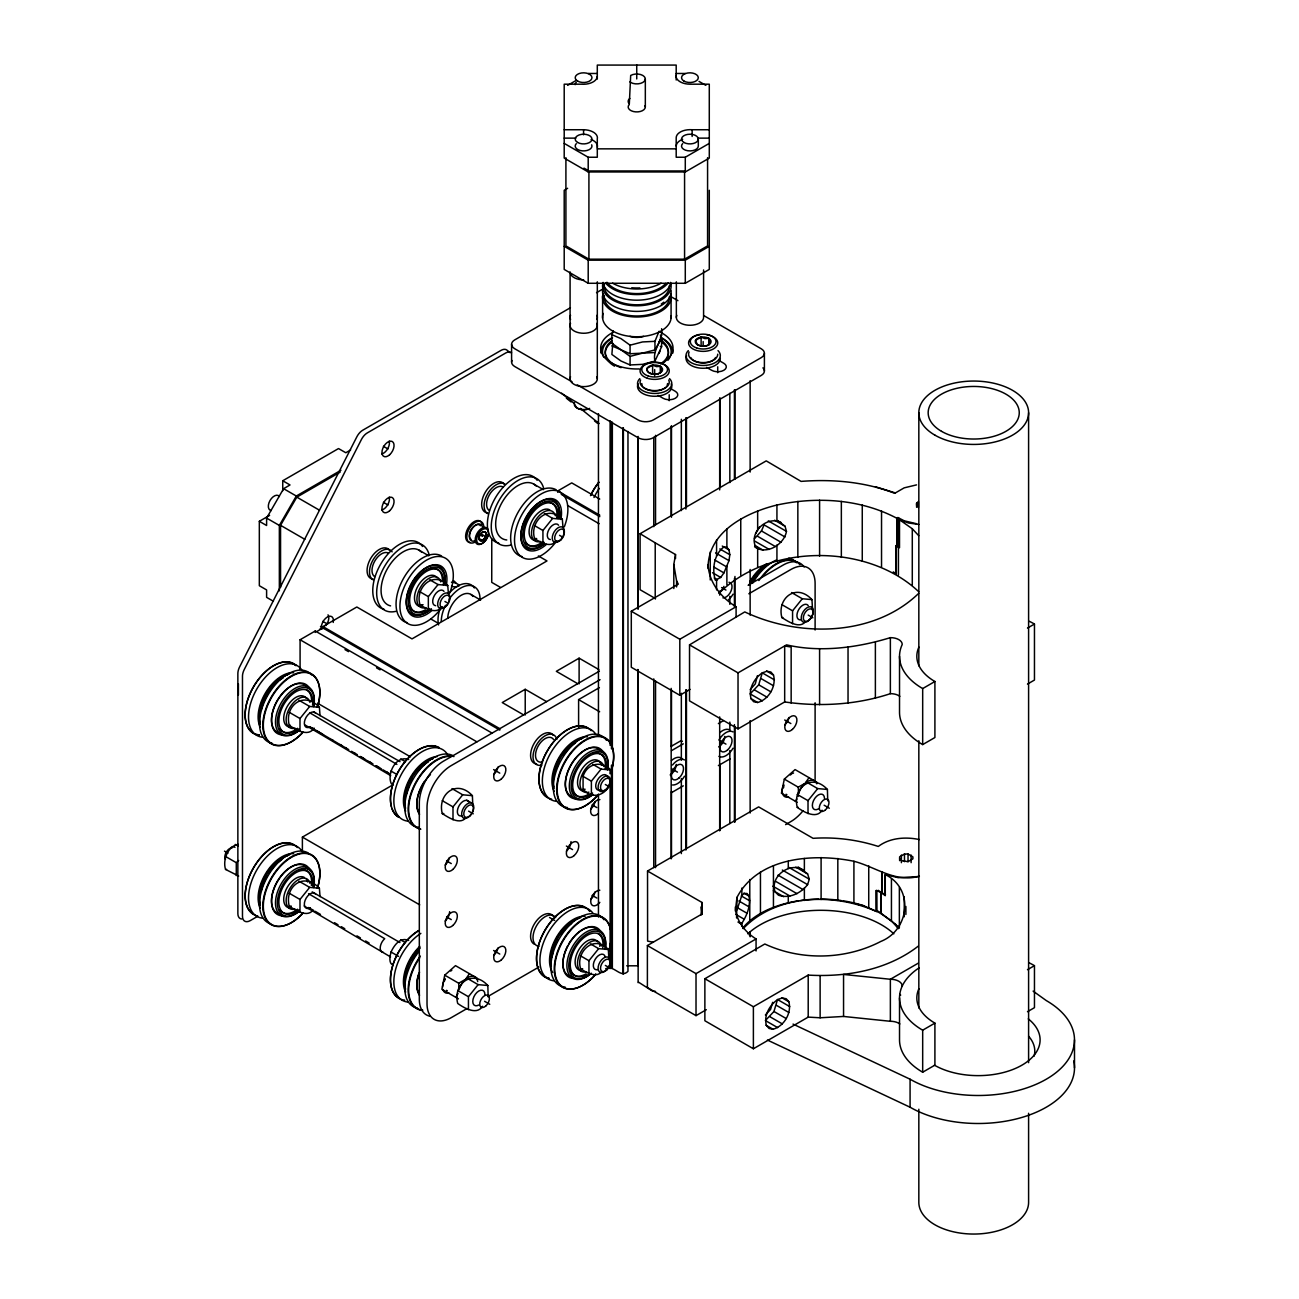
<?xml version="1.0" encoding="UTF-8"?>
<svg xmlns="http://www.w3.org/2000/svg" width="1299" height="1299" viewBox="0 0 1299 1299"><rect width="100%" height="100%" fill="white"/><g stroke="black" fill="none" stroke-linecap="round" stroke-linejoin="round"><path stroke-width="1.5" d="M491.769 538.923L491.736 582.374L500.375 587.359M655.54 991.429L652.228 990.926L638.41 982.093M701.98 914.464L701.996 902.464L647.535 871.028L758.632 806.89L813.077 838.326C834.997 836.865 857.389 839.69 878.303 846.445C889.864 837.725 905.598 836.637 919.383 839.56M895.774 573.768L895.774 545.759L897.089 544.995M918.393 507.503L918.393 501.511L916.607 503.281L916.607 505.343L918.393 507.113M876.305 911.427L876.305 890.416L876.387 911.476C834.413 892.722 776.558 893.858 743.174 928.655M736.582 918.02L736.988 897.365C758.243 856.804 813.791 853.118 853.914 861.269C875.51 866.871 895.79 883.206 919.383 876.143M320.041 715.684L319.392 707.322C303.56 690.24 284.189 706.12 289.255 725.264C295.198 729.518 308.399 737.491 314.066 728.073M320.041 896.602L319.392 888.256C303.56 871.174 284.189 887.055 289.255 906.199C294.743 909.56 306.759 917.987 312.783 910.388M448.399 593.789L447.749 585.427C433.184 569.676 414.608 588.252 420.048 604.782C425.146 608.159 435.944 614.427 441.14 607.559M563.003 527.621L562.337 519.275C547.772 503.525 529.196 522.101 534.636 538.614C539.751 542.008 550.532 548.275 555.728 541.407M798.089 796.482L798.317 795.085M798.56 793.397L798.252 787.178L784.32 779.124L781.43 793.218L797.131 802.279M408.665 759.509C395.675 754.816 386.55 774.318 391.421 783.914M608.89 959.328L608.354 949.504C593.805 933.754 575.23 952.329 580.653 968.843C585.573 971.977 595.656 978.147 601.047 972.334M812.508 609.442L811.972 599.618C796.157 582.537 776.786 598.417 781.852 617.561C787.34 620.922 799.34 629.349 805.364 621.75M737.962 922.046L741.372 924.011C746.73 915.925 750.968 905.971 748.938 896.066L747.104 893.501L744.359 893.42L741.859 895.303L736.988 909.949M472.836 806.241L472.398 795.67C456.582 778.588 437.211 794.468 442.277 813.612C447.765 816.974 459.765 825.401 465.789 817.802M757.431 675.659L755.304 683.826L750.156 689.672M728.983 560.648L729.811 554.705L728.983 549.915L726.677 547.074L723.933 547.009C714.044 554.007 711.836 569.417 715.343 580.166L720.701 577.454L723.933 572.891L728.983 560.648L715.57 552.903M488.148 996.853L487.839 985.503C472.024 968.421 452.637 984.301 457.703 1003.445C463.646 1007.699 476.847 1015.672 482.514 1006.27M762.286 700.892L750.156 693.877L758.73 684.817L762.286 672.866L766.93 671.242L770.859 672.005L773.49 675.042C776.526 686.197 768.813 699.544 757.642 702.499L753.712 701.736L751.066 698.716C748.224 688.86 754.216 678.354 762.286 672.866L774.415 679.864M772.661 1002.325L770.534 1009.502L765.387 1014.941M777.646 1027.623L765.387 1020.543L773.96 1011.483L777.516 999.532L782.29 997.989L786.22 998.752L788.85 1001.773C791.87 1012.928 784.158 1026.275 773.002 1029.246L769.057 1028.467L766.426 1025.447C763.568 1015.591 769.576 1005.101 777.646 999.597L789.776 1006.611M827.723 800.801L827.414 789.451C811.599 772.369 792.211 788.249 797.277 807.393C803.22 811.648 816.422 819.62 822.088 810.219M673.808 588.528L673.808 564.513L675.512 554.543L655.216 542.836L655.216 598.839M708.101 568.507C707.403 531.957 746.227 512.488 776.932 505.035C816.762 496.38 860.279 498.93 896.748 518.204L897.885 517.554L904.185 520.785L916.558 523.741M735.331 911.021L736.988 897.365M919.075 876.516L898.259 877.686L885.269 874.584L885.269 895.596L885.171 874.536C914.285 888.532 909.544 930.019 880.771 941.466C845.405 959.912 800.947 960.838 764.819 944L704.87 978.732L704.87 1020.754L753.388 1048.764L808.205 1017.117L820.124 1017.783L843.554 1016.451L890.367 1021.29A11.659 6.739 0 0 1 899.834 1023.937M238.399 683.875L238.399 694.997M599.732 946.305L600.057 944.714M477.675 981.622L477.318 978.244L455.494 965.644L444.745 975.176L441.855 989.27L458.45 998.85M701.038 915.016L701.996 902.464M238.318 844.366C228.056 845.811 222.47 859.857 225.555 869.421L238.675 876.046M236.288 875.623L236.288 862.682L225.555 856.479M299.988 731.467L299.988 718.526L289.255 712.323M299.988 912.385L299.988 899.46L289.255 893.257M428.345 609.572L428.345 596.631L420.048 591.841M408.665 940.444C401.196 937.212 395.805 943.269 392.428 949.26C389.927 953.222 388.076 963.842 392.931 964.8M452.994 819.799L452.994 806.874L442.277 800.671M542.933 543.404L542.933 530.479L534.636 525.673M468.436 1009.648L468.436 996.706L457.703 990.52M583.072 776.38L583.072 789.321C597.637 805.071 616.213 786.496 610.79 769.966C601.307 760.061 586.953 763.601 583.072 776.38L591.386 781.17L591.386 794.111M588.95 973.649L588.95 960.708L580.653 955.918M792.569 623.747L792.569 610.822L781.852 604.62M808.01 813.596L808.01 800.655L797.277 794.468M754.605 546.798C766.378 555.517 784.287 544.395 786.463 531.372L785.051 526.257L777.76 520.542M803.074 869.778C789.435 861.757 769.739 876.695 775.048 891.731L778.474 895.206C789.159 899.054 800.931 893.192 807.605 884.635L809.293 879.179L807.605 873.918L798.057 866.888M459.083 989.708L458.677 983.229L444.745 975.176M660.33 337.107L661.613 338.178L661.613 346.752L654.956 361.106L642.518 364.353L630.08 364.954L630.08 356.381L611.878 343.245L611.878 334.671L613.225 330.953M630.08 364.954L620.987 361.008L611.878 354.448L612.787 343.293M630.08 356.381L654.956 349.902L654.956 341.328L659.064 331.245M654.956 361.106C652.049 349.269 663.675 340.354 661.613 328.696M482.595 540.563L485.745 536.649L485.745 532.46C480.338 529.375 475.499 541.618 482.595 540.563L479.445 538.744M659.064 342.287L660.265 339.266M659.064 353.49L660.265 350.47M458.027 993.491L455.803 997.323M759.606 526.728L755.677 533.564M754.427 538.76L761.458 530.95L764.088 524.893L785.051 536.99M469.442 973.682L465.562 979.316L458.677 983.229M809.017 777.646L805.136 783.265L798.252 787.178M781.008 522.425C767.482 515.671 749.913 531.21 755.092 545.58L758.048 548.795M319.392 707.322L309.682 706.461L299.988 718.526M447.749 585.427L438.039 584.566L428.345 596.631M319.392 888.256L309.682 887.379L299.988 899.46M562.337 519.275L552.643 518.398L542.933 530.479M472.398 795.67L462.704 794.793L452.994 806.874M487.839 985.503L478.129 984.642L468.436 996.706M610.79 769.966L601.08 769.105L591.386 781.17M608.354 949.504L598.66 948.643L588.95 960.708M811.972 599.618L802.279 598.742L792.569 610.822M827.414 789.451L817.704 788.59L808.01 800.655M273.407 601.275L266.604 597.345L266.604 589.925L259.329 585.719L259.329 521.305L266.604 525.51L266.604 518.09L283.588 488.684L290.018 484.965L282.744 480.76L282.744 490.762M279.35 590.834L279.35 525.429L296.318 496.023L340.939 470.27M280.552 587.392L280.552 525.316L296.822 497.144L340.176 472.105M796.888 798.966L795.378 801.272M661.613 338.178L654.956 349.902M478.925 536.536L481.02 533.921L485.745 536.649M464.912 979.868L464.49 980.339A13.639 7.875 -60 0 0 459.57 988.263M804.487 783.817L804.065 784.287A13.639 7.875 -60 0 0 798.658 793.657M652.618 365.149L647.016 368.38C647.064 377.993 667.166 375.021 660.265 366.334L656.45 366.61L652.618 365.149L652.618 373.56L658.349 374.437M704.172 346.216C709.222 346.119 712.014 342.563 708.767 338.341L704.935 338.601L701.119 337.155L695.517 340.387L697.287 344.592L701.395 346.265M719.159 593.107C769.495 543.291 867.537 543.242 918.734 591.727M918.734 593.318C873.87 636.786 798.982 637.614 744.765 611.926L689.525 644.856L689.525 700.875L738.027 728.885L784.677 701.947C819.848 706.965 856.528 704.87 890.367 693.666A11.659 6.739 0 0 1 899.834 696.313M899.622 858.883L901.392 860.652L908.033 861.675L912.888 858.883L912.888 856.82L908.033 854.011L904.477 854.011L899.622 856.82L899.622 860.636M238.675 860.506L236.288 862.682M784.32 779.124L795.069 769.593L816.892 782.193L817.055 783.394M629.885 98.464L629.317 98.886A8.573 4.952 0 0 0 629.317 103.839L630.681 75.456A8.573 4.952 0 0 1 642.81 75.456A8.573 4.952 0 0 1 642.81 82.454A8.573 4.952 0 0 1 630.681 82.454L629.885 81.853M655.557 598.644L640.098 589.73L640.098 533.71L766.231 460.885L801.077 481.393C832.61 478.974 865.085 481.832 894.719 493.311L904.185 487.856L916.558 484.884M918.296 946.127C887.396 970.061 846.477 977.351 808.205 975.094L753.388 1006.741L704.87 978.732M466.162 978.748L466.65 978.423A13.639 7.875 -60 0 1 474.038 976.442L474.395 976.556M805.737 782.696L806.224 782.371A13.639 7.875 -60 0 1 813.612 780.39L813.97 780.504M843.051 900.792A85.75 49.508 0 0 1 863.721 905.744L881.485 913.603L895.125 923.865L898.551 928.639L891.439 920.959L880.771 913.457L881.031 892.316L878.189 890.302M880.771 913.457L881.031 892.316M567.631 85.361L576.204 80.408M567.631 188.29L564.204 190.271L564.204 269.429L588.203 283.279L685.287 283.279L709.286 269.429L709.286 190.271M709.286 129.738L692.14 129.738A14.029 8.103 0 0 0 676.194 137.662L676.194 157.244L685.287 157.244L709.286 143.393M597.296 76.268A14.029 8.103 0 0 1 581.351 84.191L564.204 84.191L564.204 158.088L588.203 171.955L685.287 171.955L709.286 158.088L709.286 84.191L689.915 84.191A14.029 8.103 0 0 1 676.194 74.985M570.423 307.733L514.777 339.867A10.895 6.284 0 0 0 514.777 348.765L572.047 381.825M596.517 292.681L603.467 288.67M282.744 480.76L338.519 448.561L345.81 452.75L350.616 449.974M565.909 157.682L565.909 245.901L588.918 259.183L684.573 259.183L707.582 245.901L707.582 157.682M564.204 246.323L588.203 260.173L685.287 260.173L709.286 246.323M259.329 521.305L269.607 515.378M300.085 669.407L300.085 639.758L315.235 631.005L492.077 733.107M322.931 626.573L499.79 728.674L499.79 730.087L322.931 627.985L322.931 626.573L356.819 607.006L412.01 638.881L546.993 560.941L538.354 555.956M557.774 492.353L557.774 490.941L571.722 482.887L599.732 499.06M316.777 631.541L322.931 627.985M655.216 542.836L640.098 533.71M690.045 689.363L679.815 695.274L631.298 667.264L631.298 611.244L678.289 584.128L676.6 580.929L673.808 564.513M546.603 701.639L525.218 689.298L502.242 702.564L523.627 714.905M598.855 669.57L579.11 658.171L556.329 671.323L577.714 683.68M302.391 850.942L302.391 837.108L393.337 784.596M599.359 671.177L443.576 761.117A34.31 19.81 -60 0 0 419.317 803.139L419.317 999.191A34.31 19.81 -60 0 0 429.66 1016.159M748.143 585.281L783.151 565.065A34.31 19.81 -60 0 1 804.146 566.949M600.057 679.669L451.273 765.566A34.31 19.81 -60 0 0 427.014 807.572L427.014 1003.64A34.31 19.81 -60 0 0 451.273 1017.637L467.023 1008.544M748.841 593.773L790.847 569.514A34.31 19.81 -60 0 1 815.106 583.527L815.106 630.015M679.815 695.274L679.815 639.254L736.095 606.747C721.205 597.67 708.848 582.537 708.101 564.513M578.607 727.619L578.607 699.609L599.407 687.609M897.885 517.554L897.885 545.548L896.748 546.197L896.748 518.204M257.17 916.607L250.171 920.65A10.895 6.284 -60 0 1 242.475 916.201L242.475 676.243A10.895 6.284 -60 0 1 244.261 669.521L361.431 439.484A10.895 6.284 -60 0 1 367.357 432.876L505.668 353.019A10.895 6.284 -60 0 1 511.579 352.808M689.525 644.856L738.027 672.866L786.544 644.856C820.254 652.683 857.291 647.811 890.367 637.647A11.659 6.739 0 0 1 902.22 644.499A79.044 45.627 0 0 0 922.68 688.567L922.68 744.587L934.907 737.523L934.907 681.504A61.751 35.641 0 0 1 918.929 647.081M671.015 746.438L681.098 740.625L682.3 741.323M671.534 750.627L683.29 743.84M718.379 723.592L723.413 720.669M671.534 792.634L683.29 785.846M718.379 765.598L730.119 758.811M922.68 688.567L934.907 681.504M1027.477 628.067L1034.459 624.04L1034.459 680.043L1027.477 684.086M488.034 996.414L538.793 967.106M785.603 824.621L790.847 821.585A34.31 19.81 -60 0 0 802.977 810.836M706.315 1009.696L696.02 1015.639L647.389 987.565L647.389 945.558L702.207 913.895L701.038 907.011M696.02 1015.639L696.02 973.633L756.067 938.95C744.928 932.049 735.916 920.504 735.331 907.011M918.328 963.144L890.367 979.267L843.554 974.445L843.554 1016.451M934.907 1023.125L934.907 1065.148L922.68 1072.211L922.68 1030.188L934.907 1023.125A61.751 35.641 0 0 1 918.929 988.701M1027.477 969.687L1034.459 965.66L1034.459 1007.667L1027.477 1011.71M876.387 890.464L885.463 894.491M605.61 968.762C614.135 964.378 620.581 979.04 627.969 971.311L627.969 431.463M611.878 334.671L620.987 338.617L630.08 345.177L642.518 341.946L654.956 341.328M534.636 538.614L536.649 538.533M420.048 604.782L423.101 604.733M781.852 617.561L782.859 617.496M289.255 725.264L290.262 725.199M583.072 789.321L585.102 789.24M442.277 813.612L443.787 813.531M797.277 807.393L798.284 807.328M225.555 869.421L226.578 869.356M289.255 906.199L291.285 906.117M580.653 968.843L582.683 968.762M588.203 73.475L597.296 73.475M676.194 73.475L685.287 73.475M564.204 129.738L583.576 129.738A14.029 8.103 0 0 1 597.296 138.944L597.296 157.244L588.203 157.244L564.204 143.393M564.204 138.132L575.83 138.132M697.855 138.132L709.286 138.132M597.296 148.849L676.194 148.849M626.686 965.806L637.825 965.806L637.825 669.488M654.956 352.532L630.08 353.75L611.878 345.875M918.815 524.406L908.553 523.01L899.509 519.762L899.509 547.772L895.774 545.759L896.148 553.536M704.935 346.151L701.119 345.55L701.119 337.155M653.413 942.262L647.6 941.093L647.535 871.028M855.44 903.763L863.721 905.744M451.532 586.222L452.783 586.58A5.18 2.517 6.8 0 0 456.68 586.661L457.735 586.352A5.164 1.543 17.1 0 0 457.93 584.274A5.164 1.543 17.1 0 0 451.435 582.147M875.38 486.752L895.303 492.906M660.33 335.142L661.613 335.548M660.33 346.346L661.613 346.752M793.023 1024.099L910.079 1079.209A96.321 55.613 0 0 0 1046.28 1079.209A96.321 55.613 0 0 0 1046.28 1000.571L1033.111 991.121M767.417 1040.061L910.079 1107.219A96.321 55.613 0 0 0 1020.559 1117.822A96.321 55.613 0 0 0 1073.737 1060.926M699.008 81.399L705.86 85.361M583.982 168.123L587.278 170.007M670.966 296.659L677.916 300.67M703.944 315.689L761.214 348.765A10.895 6.284 0 0 1 761.214 357.647L653.397 419.902A10.895 6.284 0 0 1 638.004 419.902L577.259 384.829M718.704 360.343L723.803 363.282A8.573 4.952 0 0 1 723.803 370.296A8.573 4.952 0 0 1 711.673 370.296L706.575 367.357M670.203 388.352L675.285 391.291A8.573 4.952 0 0 1 675.285 398.29A8.573 4.952 0 0 1 663.156 398.29L658.073 395.351M774.577 520.217L785.051 526.257M768.31 520.899L786.463 531.372M761.458 530.95L781.008 542.235M757.528 536.26L775.276 546.506M754.508 540.952L769.219 549.445M754.881 545.45L763.163 550.24M722.276 546.051L728.983 549.915M719.825 548.925L729.811 554.705M791.546 592.555L802.279 598.742M714.661 559.95L726.677 566.9M808.189 615.093L812.833 617.788M713.979 567.143L723.933 572.891M712.534 572.729L720.701 577.454M714.239 578.023L717.47 579.874M557.774 490.941L599.797 515.216M561.282 494.383L599.797 516.629M721.594 587.57L725.962 590.087M533.662 484.04L543.355 489.642M567.582 505.49L599.099 523.708M544.33 513.608L552.643 518.398M559.528 535.318L561.947 536.714M383.4 446.304L387.995 448.967M766.556 671.031L773.49 675.042M761.36 678.76L773.49 685.758M631.298 611.244L679.815 639.254M758.73 684.817L770.859 691.831M754.8 690.126L766.93 697.141M479.266 534.441L482.595 536.357M750.708 698.489L757.642 702.499M784.693 720.003L790.847 723.559M383.4 502.323L387.995 504.97M419.074 550.191L428.767 555.793M806.988 782.388L817.704 788.59M470.855 594.422L480.614 600.057M283.588 488.684L296.318 496.023M720.149 740.771L725.962 744.132M296.822 497.144L319.392 510.166M824.151 805.234L829.33 808.238M429.742 579.776L438.039 584.566M444.924 601.469L447.359 602.866M280.552 525.316L304.859 539.345M266.604 518.09L279.35 525.429M578.607 699.609L599.635 711.755M430.813 618.99L437.617 622.903M671.632 768.781L677.461 772.126M795.816 867.099L807.605 873.918M788.525 867.196L809.293 879.179M782.323 870.038L807.605 884.635M592.782 764.315L601.08 769.105M777.987 875.12L803.074 889.604M775.665 881.355L797.018 893.696M322.753 621.36L327.364 624.007M605.35 784.515L607.786 785.911M772.856 886.162L789.906 896.001M320.496 626.475L323.971 628.489M773.343 890.741L783.606 896.667M344.998 649.614L348.505 651.643M376.515 667.816L380.022 669.846M592.182 804.909L596.809 807.572M743.889 893.144L748.938 896.066M300.085 639.758L476.928 741.859M741.291 895.953L749.588 900.727M738.839 900.97L748.938 906.799M736.582 907.238L747.104 913.311M493.62 769.576L499.79 773.132M735.819 914.382L744.359 919.319M566.38 846.039L572.55 849.595M317.589 703.23L410.387 756.797M298.949 700.258L309.682 706.461M400.612 758.957L405.207 761.604M451.971 788.607L462.704 794.793M314.017 711.998L400.027 761.652M466.714 800.152L471.975 803.188A8.573 4.952 -60 0 1 469.264 816.47A8.573 4.952 -60 0 1 461.843 812.184A8.573 4.952 -60 0 1 471.975 803.188M468.614 811.144L473.258 813.823M390.918 771.021L397.039 774.561M781.852 997.729L788.85 1001.773M592.182 895.384L596.809 898.047M776.591 1005.426L788.85 1012.506M773.96 1011.483L786.22 1018.562M647.389 945.558L696.02 973.633M770.031 1016.808L782.29 1023.872M765.988 1025.203L773.002 1029.246M549.526 917.484L554.657 920.439M446.645 860.928L451.273 863.591M590.363 943.837L598.66 948.643M605.35 965.433L607.786 966.846M446.645 916.948L451.273 919.611M302.391 837.108L419.723 904.851M493.62 950.495L499.79 954.067M235.265 844.415L238.318 846.185M298.949 881.193L309.682 887.379M400.612 939.875L405.207 942.538M467.413 978.439L478.129 984.642M312.215 891.877L399.946 942.538M224.5 851.137L227.958 853.134M484.576 1001.285L489.755 1004.289M390.918 951.956L398.566 956.373M390.561 956.925L304.128 906.02M309.617 726.628L313.108 728.69M316.599 730.736L321.827 733.821M325.318 735.884L328.809 737.929M332.3 739.992L337.545 743.077M341.036 745.139L346.281 748.224M351.509 751.293L355 753.355M360.245 756.44L363.736 758.502M367.227 760.548L370.718 762.61M375.963 765.696L379.454 767.741M382.945 769.804L388.174 772.889M308.577 907.481L313.773 910.534M315.251 911.346L320.463 914.415M334.541 922.728L338 924.758M341.312 926.674L344.771 928.72M356.933 935.865L360.408 937.91M365.62 940.979L369.095 943.025M312.393 728.187L324.506 735.315M329.702 738.384L333.161 740.414M338.341 743.483L341.799 745.512M345.258 747.558L348.717 749.588M353.913 752.657L357.371 754.703M360.83 756.732L366.026 759.801M369.484 761.831L372.943 763.877M376.401 765.907L381.581 768.976M386.777 772.028L390.236 774.074M308.577 893.712L384.715 938.69A8.573 4.952 -60 0 0 380.266 947.101A8.573 4.952 -60 0 0 383.254 952.362M309.617 712.713L396.909 764.413M305.249 725.102L390.723 775.665M899.509 519.762L912.288 528.758L918.734 535.708M897.885 545.548L898.989 546.327L898.989 518.317M893.29 571.885L896.278 573.996L896.278 545.986M880.771 892.462L885.171 895.547M881.031 913.311L876.76 910.307L876.76 891.211M561.59 393.224L574.077 403.323M580.328 408.373L599.083 423.523M510.101 352.678L506.983 350.145A10.895 6.284 -60 0 0 501.073 350.357L362.746 430.213A10.895 6.284 -60 0 0 356.835 436.837L239.649 666.858A10.895 6.284 -60 0 0 237.863 673.58L237.863 913.538A10.895 6.284 -60 0 0 241.711 919.026M566.348 398.143L571.04 401.927M594.471 420.876L597.605 423.393M814.879 781.024L815.187 781.316A13.639 7.875 -60 0 1 816.779 783.8M475.304 977.075L475.613 977.368A13.639 7.875 -60 0 1 477.204 979.852M749.247 934.907L750.14 935.8M1074.5 1039.882L1074.5 1067.892M1028.597 412.741L1028.597 1062.663M1028.597 1113.275L1028.597 1202.371A54.883 31.679 0 0 1 973.714 1234.05A54.883 31.679 0 0 1 918.831 1202.371L918.831 1109.232M918.831 412.741L918.831 665.819M918.831 740.739L918.831 1007.992M916.607 503.281L916.607 507.292M912.288 528.758L912.288 584.777M911.119 855.051L911.119 862.682M910.079 1079.209L910.079 1107.219M908.033 854.011L908.033 861.659M905.89 906.458L905.89 914.464M904.477 854.011L904.477 861.659M904.25 896.797L904.25 916.802M901.392 855.051L901.392 862.682M899.525 656.304L899.525 712.323A79.044 45.627 0 0 0 922.68 744.587M899.525 997.924L899.525 1039.931A79.044 45.627 0 0 0 922.68 1072.211M899.363 887.509L899.363 927.518M898.421 547.009L898.421 575.019M891.439 878.952L891.439 920.959M890.367 637.647L890.367 693.666M890.367 1021.29L890.367 979.267A11.659 6.739 0 0 1 902.22 986.12M882.005 871.856L882.005 892.851M881.729 872.002L881.729 892.998M881.534 510.994L881.534 567.014M875.38 642.274L875.38 698.294M868.739 865.848L868.739 907.855M862.26 505.051L862.26 561.054M853.914 861.269L853.914 903.292M848.036 647.064L848.036 703.084M841.346 501.382L841.346 557.401M837.823 858.46L837.823 900.467M821.098 857.502L821.098 899.509M820.124 975.776L820.124 1017.783M819.588 500.147L819.588 556.167M819.588 648.688L819.588 704.707M815.106 702.775L815.106 779.579M808.205 975.094L808.205 1017.117M804.373 858.46L804.373 871.012M804.373 887.915L804.373 900.467M797.846 501.382L797.846 557.401M791.156 703.084L791.156 647.064L784.677 645.944L784.677 701.947M788.282 861.269L788.282 868.511M788.282 896.05L788.282 903.292M776.932 505.035L776.932 521.078M776.932 545.012L776.932 561.054M773.441 865.848L773.441 907.855M764.397 353.198L764.397 370.994M760.451 872.002L760.451 914.025M757.658 510.994L757.658 529.602M757.658 548.389L757.658 567.014M756.067 938.95L756.067 950.949M753.388 1006.741L753.388 1048.764M750.14 380.721L750.14 472.057M750.14 569.465L750.14 615.125M750.14 720.669L750.14 813.012M750.14 931.74L750.14 936.823M749.783 879.504L749.783 921.527M741.859 888.061L741.859 895.303M741.859 922.842L741.859 926.463M740.755 518.999L740.755 575.019M738.027 672.866L738.027 728.885M736.095 606.747L736.095 616.749M734.958 389.749L734.958 479.055M734.958 576.464L734.958 606.909M734.958 726.644L734.958 822.04M734.438 389.749L734.438 479.055M734.438 578.493L734.438 606.909M734.438 724.615L734.438 822.04M729.843 393.305L729.843 482.595M729.843 596.257L729.843 604.376M729.843 722.082L729.843 730.2M729.843 750.497L729.843 823.566M726.888 528.758L726.888 547.366M726.888 566.153L726.888 584.777M720.003 397.932L720.003 487.239M720.003 765.273L720.003 830.223M719.678 398.257L719.678 489.902M719.678 591.061L719.678 595.121M719.678 716.902L719.678 830.857M717.714 366.773L717.714 372.699M716.577 539.881L716.577 555.923M716.577 579.857L716.577 589.876M710.244 551.961L710.244 579.971M708.767 338.341L708.767 345.047M703.587 269.965L703.587 317.394A13.623 7.859 0 0 1 688.194 325.205A13.623 7.859 0 0 1 676.811 315.365M703.165 341.572L703.165 345.631M698.31 139.058L698.31 146.056A8.395 4.855 0 0 1 687.739 150.749A8.395 4.855 0 0 1 682.641 143.637M692.14 129.738L692.14 136.46M686.457 417.758L686.457 507.048M686.457 689.72L686.457 848.02M685.921 417.758L685.921 509.078M685.921 689.72L685.921 850.049M685.287 157.244L685.287 171.955M685.287 260.173L685.287 283.279M684.573 259.183L684.573 170.965L588.918 170.965L588.918 259.183M681.342 419.285L681.342 510.604M681.342 693.26L681.342 760.24M681.342 778.507L681.342 853.605M676.6 580.929L676.6 586.937M676.357 281.818L676.357 317.394M676.194 80.018L676.194 65.08L597.296 65.08L597.296 79.077M675.512 554.543L675.512 558.538M671.486 425.942L671.486 517.262M671.486 689.785L671.486 746.6M671.486 791.253L671.486 858.233M671.08 295.993L671.08 318.158M671.177 426.267L671.177 515.882M671.177 688.389L671.177 858.866M669.212 394.766L669.212 400.693M660.265 366.334L660.265 373.057M655.54 435.344L655.54 524.634M655.54 680.92L655.54 867.635M654.664 369.565L654.664 375.655M653.77 437.373L653.77 526.663M653.77 678.89L653.77 867.635M645.327 78.947L645.327 106.956M638.134 436.415L638.134 609.231M638.134 669.813L638.134 982.677M637.825 438.12L637.825 608.598M636.737 64.95L636.737 78.947M630.08 345.177L630.08 353.75M623.39 427.907L623.39 973.844M622.854 427.907L622.854 973.844M612.349 422.143L612.349 748.89M612.349 765.127L612.349 968.08M611.456 422.143L611.456 748.89M611.456 765.127L611.456 968.08M610.108 420.649L610.108 745.382M610.108 769.739L610.108 773.798M610.108 779.887L610.108 968.632M602.606 295.993L602.606 318.158M598.449 413.699L598.449 736.403M598.449 794.062L598.449 917.029M597.329 281.818L597.313 378.772M588.203 157.244L588.203 171.955M588.203 260.173L588.203 283.279M583.576 129.738L583.576 134.771M579.11 658.171L579.11 683.859M570.066 378.772L570.099 271.946A13.623 7.859 0 0 0 583.689 279.902M525.218 689.298L525.218 714.986M511.595 344.316L511.595 362.096M315.235 631.005L315.235 632.434M1029.393 621.344A79.044 45.627 0 0 1 1034.459 624.04M1028.272 1018.871A61.914 35.739 0 0 1 1018.384 1067.064A61.914 35.739 0 0 1 934.403 1065.164M747.851 933.835A85.75 49.508 0 0 1 893.842 933.835M742.752 928.168A85.75 49.508 0 0 1 798.658 900.792M800.622 900.499A85.75 49.508 0 0 1 818.825 899.119M820.854 899.103A85.75 49.508 0 0 1 841.086 900.499M895.125 923.865A85.75 49.508 0 0 1 898.957 928.168M1028.613 1036.245A56.604 32.67 0 0 1 1034.085 1056.201M899.834 994.385A11.659 6.739 0 0 1 900.694 995.131M922.68 1030.188A79.044 45.627 0 0 1 919.156 967.82M1029.393 962.965A79.044 45.627 0 0 1 1034.459 965.66M478.828 1004.988A8.573 4.952 -60 0 1 472.771 1001.48A8.573 4.952 -60 0 1 478.828 990.975A8.573 4.952 -60 0 1 484.9 994.482M262.788 918.198A40.301 23.268 -60 0 1 256.877 869.827A40.301 23.268 -60 0 1 301.709 850.764M257.803 916.022A40.301 23.268 -60 0 1 253.484 867.878A39.96 23.073 -60 0 1 293.379 844.756M297.341 847.549A40.301 23.268 -60 0 0 253.484 867.878A39.96 23.073 -60 0 0 253.419 913.976M260.336 908.212A33.53 19.355 -60 0 1 265.808 873.301A33.53 19.355 -60 0 1 293.671 853.687M303.089 913.035A39.96 23.073 -60 0 1 263.6 910.567A39.96 23.073 -60 0 1 295.522 855.294A39.96 23.073 -60 0 1 317.394 888.24A40.301 23.268 -60 0 0 295.311 854.856A40.301 23.268 -60 0 0 263.112 910.615A40.301 23.268 -60 0 0 302.943 913.1M281.185 914.382A27.36 15.799 -60 0 1 277.174 881.55A27.36 15.799 -60 0 1 307.603 868.609M284.725 915.616A28.383 16.384 -60 0 1 277.401 881.68A28.383 16.384 -60 0 1 310.445 871.061M270.614 923.849A40.253 23.236 -60 0 1 266.555 878.465A40.253 23.236 -60 0 1 308.074 852.923M260.255 905.306A33.53 19.355 -60 0 1 289.287 855.018M259.881 903.682A32.118 18.543 -60 0 1 287.696 855.505M261.229 890.887A32.118 18.543 -60 0 1 262.788 885.155M263.486 883.255A32.118 18.543 -60 0 1 267.091 875.737M268.861 872.879A32.118 18.543 -60 0 1 275.859 864.387M278.717 861.854A32.118 18.543 -60 0 1 281.672 859.694M298.673 911.557A27.441 15.848 -60 0 1 275.502 903.958A27.441 15.848 -60 0 1 297 868.284A27.441 15.848 -60 0 1 313.627 886.762M299.046 911.476A26.11 15.085 -60 0 1 277.369 903.601A26.11 15.085 -60 0 1 297.974 869.908A26.11 15.085 -60 0 1 313.676 887.542M299.014 870.151A24.015 13.867 -60 0 1 311.338 885.382M297.568 909.219A24.015 13.867 -60 0 1 279.918 909.917M298.786 909.933A24.015 13.867 -60 0 1 278.879 903.243A24.015 13.867 -60 0 1 296.822 872.181A24.015 13.867 -60 0 1 312.556 886.08M295.117 909.056A17.147 9.905 -60 0 1 289.677 888.776A17.147 9.905 -60 0 1 309.974 883.336M306.337 879.261A17.147 9.905 -60 0 1 307.538 881.94M289.758 907.952A17.147 9.905 -60 0 1 286.202 889.36A17.147 9.905 -60 0 1 304.404 877.474M225.49 859.37A6.868 3.962 -60 0 1 226.253 852.16A6.868 3.962 -60 0 1 232.115 847.89M230.702 847.727A8.573 4.952 -60 0 1 234.989 847.305M408.097 1002.097A40.301 23.268 -60 0 1 394.636 973.682A40.301 23.268 -60 0 1 420.86 933.364M404.703 1000.133A40.301 23.268 -60 0 1 391.421 970.775A40.301 23.268 -60 0 1 418.96 930.49M398.728 997.876A39.96 23.073 -60 0 1 392.607 965.855A39.96 23.073 -60 0 1 418.716 930.636M405.645 992.111A33.53 19.355 -60 0 1 419.821 946.321M422.776 1010.184A39.96 23.073 -60 0 1 419.707 957.818M422.402 1010.362A40.301 23.268 -60 0 1 420.324 956.096M405.564 989.205A33.53 19.355 -60 0 1 419.983 948.254M417.466 1008.121A40.253 23.236 -60 0 1 419.041 951.42M412.416 959.636A32.118 18.543 -60 0 1 416.102 954.051M419.528 995.391A28.383 16.384 -60 0 1 419.528 972.22M419.415 994.19A27.36 15.799 -60 0 1 418.83 973.487M405.207 987.581A32.118 18.543 -60 0 1 419.853 947.507M310.38 907.725A8.573 4.952 -60 0 1 305.135 900.256A8.573 4.952 -60 0 1 315.641 894.199M447.311 990.699A12.243 7.063 -60 0 1 446.499 990.341M444.469 981.037A12.243 7.063 -60 0 1 444.908 979.641M450.737 971.067A12.243 7.063 -60 0 1 451.808 970.239M643.606 336.36A13.721 7.924 0 0 1 629.885 336.36M660.59 339.835A31.582 18.235 0 0 1 660.574 363.882M621.084 367.649A31.582 18.235 0 0 1 611.797 340.744M661.126 337.837A34.342 19.826 0 0 1 667.946 360.261M603.645 356.965A34.342 19.826 0 0 1 612.56 337.837M660.59 341.231A31.582 18.235 0 0 1 664.179 362.389M614.508 366.156A31.582 18.235 0 0 1 607.153 359.466M606.324 357.956A31.582 18.235 0 0 1 611.797 342.157M600.755 352.906A36.096 20.833 0 0 1 611.326 338.211M662.36 338.211A36.096 20.833 0 0 1 672.931 352.987M668.124 282.906A34.31 19.81 0 0 1 636.835 294.581A34.31 19.81 0 0 1 605.561 282.906M669.407 296.594A32.589 18.819 0 0 1 635.812 315.982A32.589 18.819 0 0 1 604.392 295.409M661.094 283.182A34.31 19.81 0 0 1 612.592 283.182M671.08 315.771A34.31 19.81 0 0 1 634.773 336.733A34.31 19.81 0 0 1 603.109 313.4M670.576 293.606A34.31 19.81 0 0 1 636.835 316.988A34.31 19.81 0 0 1 603.109 293.606M665.884 283.312A32.589 18.819 0 0 1 635.812 293.59A32.589 18.819 0 0 1 606.942 282.256M639.904 287.907A32.589 18.819 0 0 1 631.752 287.761M670.576 282.403A34.31 19.81 0 0 1 636.835 305.785A34.31 19.81 0 0 1 603.109 282.403M671.08 290.391A34.31 19.81 0 0 1 634.773 311.354A34.31 19.81 0 0 1 603.109 288.005M670.576 283.945A34.31 19.81 0 0 1 636.835 300.183A34.31 19.81 0 0 1 603.109 283.945M669.407 285.39A32.589 18.819 0 0 1 635.812 304.778A32.589 18.819 0 0 1 604.392 284.205M663.789 302.164A32.589 18.819 0 0 1 661.288 304.031M596.842 323.37A13.623 7.859 0 0 1 583.689 333.258A13.623 7.859 0 0 1 570.537 323.37M588.398 408.828A9.434 5.44 0 0 1 577.941 408.438A9.434 5.44 0 0 1 574.58 402.706M589.632 408.389A8.411 4.855 0 0 1 580.474 409.429A8.411 4.855 0 0 1 575.278 404.947M596.842 376.726A13.623 7.859 0 0 1 583.689 386.631A13.623 7.859 0 0 1 570.537 376.726M762.935 367.844A10.895 6.284 0 0 1 761.214 375.443L653.397 437.682A10.895 6.284 0 0 1 638.004 437.682L514.777 366.545A10.895 6.284 0 0 1 511.968 360.473M660.152 332.122A36.177 20.881 0 0 1 661.321 363.476M639.189 368.932A36.177 20.881 0 0 1 603.386 356.023A36.177 20.881 0 0 1 613.144 332.317M645.035 105.674A8.573 4.952 0 0 1 635.633 111.876A8.573 4.952 0 0 1 629.317 104.488M575.181 84.662A8.395 4.855 0 0 1 576.301 82.243M591.061 139.448A14.029 8.103 0 0 1 597.296 147.355M676.194 146.056A14.029 8.103 0 0 1 682.657 139.334M591.694 144.806A8.395 4.855 0 0 1 582.488 150.863A8.395 4.855 0 0 1 576.301 143.637M718.022 350.616A17.147 9.905 0 0 1 703.165 365.474A17.147 9.905 0 0 1 688.308 350.616M720.312 358.378A17.147 9.905 0 0 1 700.924 368.185A17.147 9.905 0 0 1 686.603 355.812M717.746 354.172A14.581 8.411 0 0 1 701.265 362.518A14.581 8.411 0 0 1 689.087 351.997M706.932 334.833A14.581 8.411 0 0 1 715.099 347.791A14.581 8.411 0 0 1 691.23 347.791A14.581 8.411 0 0 1 699.398 334.833M715.587 357.501A12.86 7.421 0 0 1 703.165 363.006A12.86 7.421 0 0 1 690.743 357.501M596.874 315.365A13.623 7.859 0 0 1 596.874 319.44M570.553 319.44A13.623 7.859 0 0 1 570.553 315.365M668.741 379.99A14.581 8.411 0 0 1 654.664 390.593A14.581 8.411 0 0 1 640.586 379.99M667.524 383.578A12.86 7.421 0 0 1 667.085 385.494M665.802 387.281A12.86 7.421 0 0 1 643.525 387.281M642.242 385.494A12.86 7.421 0 0 1 641.803 383.578M669.521 378.626A17.147 9.905 0 0 1 654.664 393.467A17.147 9.905 0 0 1 639.806 378.626M671.226 383.806A17.147 9.905 0 0 1 654.664 396.276A17.147 9.905 0 0 1 638.101 383.806M723.933 586.352A8.573 4.952 -60 0 1 718.688 592.88M733.026 594.163A14.11 8.151 -60 0 1 728.544 599.716M728.999 582.277A8.573 4.952 -60 0 1 731.223 590.558A8.573 4.952 -60 0 1 722.926 597.897M719.906 593.578A8.573 4.952 -60 0 1 720.101 591.646M733.026 748.208A14.11 8.151 -60 0 1 718.915 756.343M718.915 740.057A14.11 8.151 -60 0 1 733.026 731.905M719.987 732.522A14.11 8.151 -60 0 1 729.632 729.941M724.745 736.419A8.573 4.952 -60 0 1 718.688 746.925M684.508 776.201A14.11 8.151 -60 0 1 672.46 784.986M672.46 765.03A14.11 8.151 -60 0 1 684.508 759.915M671.469 760.532A14.11 8.151 -60 0 1 682.706 759.428M676.243 764.429A8.573 4.952 -60 0 1 670.17 774.935M446.742 605.09A8.573 4.952 -60 0 1 437.747 605.431A8.573 4.952 -60 0 1 444.761 593.27A8.573 4.952 -60 0 1 448.967 601.242M373.04 579.776A17.147 9.905 -60 0 1 374.226 558.067A17.147 9.905 -60 0 1 392.119 551.848M373.122 579.143A17.147 9.905 -60 0 1 370.621 558.57A17.147 9.905 -60 0 1 389.7 550.451M435.717 605.724A8.573 4.952 -60 0 1 434.451 595.429A8.573 4.952 -60 0 1 443.998 591.37M374.81 576.707A13.623 7.859 -60 0 1 374.81 560.989A13.623 7.859 -60 0 1 388.433 553.13M425.91 607.64A17.147 9.905 -60 0 1 420.47 587.343A17.147 9.905 -60 0 1 440.751 581.92M420.551 606.536A17.147 9.905 -60 0 1 418.034 585.946A17.147 9.905 -60 0 1 437.113 577.828M407.431 622.741A37.736 21.791 -60 0 1 402.3 580.653A37.736 21.791 -60 0 1 441.595 555.988M442.293 606.779A37.736 21.791 -60 0 1 400.725 613.29A37.736 21.791 -60 0 1 430.326 558.245A37.736 21.791 -60 0 1 449.73 592.961M431.869 610.53A28.74 16.595 -60 0 1 406.376 604.636A28.74 16.595 -60 0 1 428.394 566.51A28.74 16.595 -60 0 1 446.239 585.638M384.147 609.296A37.736 21.791 -60 0 1 381.419 562.905A37.736 21.791 -60 0 1 422.565 546.473M396.422 611.196A37.736 21.791 -60 0 1 384.472 566.559A37.736 21.791 -60 0 1 429.108 554.608M390.577 605.886A31.468 18.17 -60 0 1 387.589 568.377A31.468 18.17 -60 0 1 421.574 552.189M429.466 610.14A27.441 15.848 -60 0 1 406.311 602.996A27.441 15.848 -60 0 1 426.949 567.257A27.441 15.848 -60 0 1 444.713 583.754M431.398 608.744A26.11 15.085 -60 0 1 408.276 603.97A26.11 15.085 -60 0 1 427.16 569.271A26.11 15.085 -60 0 1 444.81 584.112M429.563 608.5A24.015 13.867 -60 0 1 409.672 601.827A24.015 13.867 -60 0 1 427.598 570.748A24.015 13.867 -60 0 1 443.332 584.647M429.807 568.718A24.015 13.867 -60 0 1 442.391 580.393M425.406 609.799A24.015 13.867 -60 0 1 409.445 606.113M550.305 539.556A8.573 4.952 -60 0 1 549.055 529.261A8.573 4.952 -60 0 1 558.586 525.218M540.498 541.488A17.147 9.905 -60 0 1 535.058 521.191A17.147 9.905 -60 0 1 555.355 515.752M535.139 540.368A17.147 9.905 -60 0 1 531.583 521.776A17.147 9.905 -60 0 1 549.786 509.89M271.28 510.539A8.395 4.855 -60 0 1 270.046 500.472A8.395 4.855 -60 0 1 279.399 496.494M594 497.517A40.301 23.268 -60 0 1 599.261 488.392M590.607 495.552A40.301 23.268 -60 0 1 598.953 482.254M590.542 495.471A39.96 23.073 -60 0 1 598.839 482.286M489.398 510.556A13.623 7.859 -60 0 1 489.398 494.822A13.623 7.859 -60 0 1 503.022 486.963M487.628 513.608A17.147 9.905 -60 0 1 487.628 493.815A17.147 9.905 -60 0 1 504.775 483.91M487.726 512.991A17.147 9.905 -60 0 1 485.209 492.402A17.147 9.905 -60 0 1 504.288 484.3M453.448 580.653A22.262 12.844 -60 0 1 455.9 583.056M447.733 618.324A19.03 10.993 -60 0 1 457.914 597.621A19.03 10.993 -60 0 1 472.95 596.468M449.097 599.18A27.441 15.848 -60 0 1 469.524 585.459A27.441 15.848 -60 0 1 480.045 599.683M441.254 621.344A27.441 15.848 -60 0 1 445.46 605.35M449.113 593.172A27.441 15.848 -60 0 1 474.379 587.96M438.591 624.949A27.441 15.848 -60 0 1 440.767 606.73M321.502 629.203A8.573 4.952 -60 0 1 327.364 617.009A8.573 4.952 -60 0 1 333.226 622.448M328.014 614.817A8.573 4.952 -60 0 1 325.789 625.663M324.328 627.206A8.573 4.952 -60 0 1 319.733 629.171M389.262 441.108A8.573 4.952 -60 0 1 381.825 453.968M389.262 497.127A8.573 4.952 -60 0 1 387.687 504.791A8.573 4.952 -60 0 1 381.825 509.987M522.036 556.573A37.736 21.791 -60 0 1 516.888 514.501A37.736 21.791 -60 0 1 556.199 489.82M556.881 540.611A37.736 21.791 -60 0 1 515.313 547.139A37.736 21.791 -60 0 1 544.931 492.094A37.736 21.791 -60 0 1 564.318 526.809M546.473 544.362A28.74 16.595 -60 0 1 520.964 538.468A28.74 16.595 -60 0 1 542.982 500.342A28.74 16.595 -60 0 1 560.827 519.486M498.751 543.128A37.736 21.791 -60 0 1 496.023 496.754A37.736 21.791 -60 0 1 537.153 480.305M511.01 545.044A37.736 21.791 -60 0 1 499.06 500.407A37.736 21.791 -60 0 1 543.696 488.44M506.789 539.978A31.468 18.17 -60 0 1 501.511 503.411A31.468 18.17 -60 0 1 536.162 486.037M544.054 543.989A27.441 15.848 -60 0 1 520.899 536.844A27.441 15.848 -60 0 1 541.537 501.105A27.441 15.848 -60 0 1 559.301 517.587M544.427 543.891A26.11 15.085 -60 0 1 522.766 536.633A26.11 15.085 -60 0 1 542.284 502.827A26.11 15.085 -60 0 1 559.398 517.944M544.167 542.349A24.015 13.867 -60 0 1 524.26 535.675A24.015 13.867 -60 0 1 542.203 504.597A24.015 13.867 -60 0 1 557.937 518.496M544.395 502.567A24.015 13.867 -60 0 1 556.719 517.798M542.95 541.651A24.015 13.867 -60 0 1 525.283 542.332M488.31 534.214A9.434 5.44 -60 0 1 478.048 544.46A9.434 5.44 -60 0 1 478.048 531.843A9.434 5.44 -60 0 1 488.31 530.236M474.314 541.017A9.434 5.44 -60 0 1 471.326 529.862A9.434 5.44 -60 0 1 482.497 526.874M471.115 539.442A8.411 4.855 -60 0 1 471.699 528.807A8.411 4.855 -60 0 1 480.468 525.754M469.865 542.397A12 6.933 -60 0 1 468.939 526.663A12 6.933 -60 0 1 482.302 524.195M475.32 541.959A12 6.933 -60 0 1 466.828 537.072A12 6.933 -60 0 1 475.32 522.36A12 6.933 -60 0 1 483.813 527.264M310.38 726.791A8.573 4.952 -60 0 1 305.135 719.321A8.573 4.952 -60 0 1 315.641 713.265M295.117 728.138A17.147 9.905 -60 0 1 289.677 707.841A17.147 9.905 -60 0 1 309.974 702.402M289.758 727.018A17.147 9.905 -60 0 1 287.258 706.445A17.147 9.905 -60 0 1 306.337 698.326M262.788 737.264A40.301 23.268 -60 0 1 256.877 688.908A40.301 23.268 -60 0 1 301.709 669.829M259.394 735.299A40.301 23.268 -60 0 1 252.217 689.249A40.301 23.268 -60 0 1 296.253 665.494M253.419 733.042A39.96 23.073 -60 0 1 254.766 684.67A39.96 23.073 -60 0 1 295.815 665.64M259.264 734.861A39.96 23.073 -60 0 1 254.75 733.724M260.336 727.294A33.53 19.355 -60 0 1 265.808 692.367A33.53 19.355 -60 0 1 293.671 672.752M317.394 707.322A39.96 23.073 -60 0 0 295.522 674.36A39.96 23.073 -60 0 0 263.6 729.648A39.96 23.073 -60 0 0 303.089 732.116A40.301 23.268 -60 0 1 263.112 729.681A40.301 23.268 -60 0 1 295.311 673.921A40.301 23.268 -60 0 1 317.378 707.159M279.772 733.221A27.36 15.799 -60 0 1 277.174 700.632A27.36 15.799 -60 0 1 306.71 686.57M281.558 734.812A28.383 16.384 -60 0 1 278.684 698.635A28.383 16.384 -60 0 1 310.445 690.126M272.14 743.288A40.253 23.236 -60 0 1 267.821 695.225A40.253 23.236 -60 0 1 311.614 674.928M260.255 724.387A33.53 19.355 -60 0 1 289.287 674.084M259.881 722.764A32.118 18.543 -60 0 1 287.696 674.587M261.229 709.952A32.118 18.543 -60 0 1 262.788 704.237M263.486 702.321A32.118 18.543 -60 0 1 271.8 687.918M280.194 679.783A32.118 18.543 -60 0 1 283.15 677.851M298.673 730.639A27.441 15.848 -60 0 1 275.502 723.023A27.441 15.848 -60 0 1 297 687.35A27.441 15.848 -60 0 1 313.627 705.828M299.046 730.541A26.11 15.085 -60 0 1 277.369 722.666A26.11 15.085 -60 0 1 297.974 688.973A26.11 15.085 -60 0 1 313.676 706.607M306.629 689.899A24.015 13.867 -60 0 1 311.598 700.892M297.568 728.301A24.015 13.867 -60 0 1 279.918 728.983M298.786 728.999A24.015 13.867 -60 0 1 278.879 722.325A24.015 13.867 -60 0 1 296.822 691.247A24.015 13.867 -60 0 1 312.556 705.146M597.784 969.639A8.573 4.952 -60 0 1 595.072 959.506A8.573 4.952 -60 0 1 605.22 956.778M539.069 946.305A17.147 9.905 -60 0 1 536.568 925.716A17.147 9.905 -60 0 1 555.647 917.614M534.133 944.129A17.147 9.905 -60 0 1 535.334 922.42A17.147 9.905 -60 0 1 553.212 916.201M586.515 971.717A17.147 9.905 -60 0 1 581.075 951.42A17.147 9.905 -60 0 1 601.372 945.981M581.173 970.597A17.147 9.905 -60 0 1 578.656 950.024A17.147 9.905 -60 0 1 597.735 941.905M554.186 980.842A40.301 23.268 -60 0 1 548.275 932.487A40.301 23.268 -60 0 1 593.107 913.424M549.217 978.667A40.301 23.268 -60 0 1 545.548 929.402A40.301 23.268 -60 0 1 589.714 911.46M549.104 978.212A39.96 23.073 -60 0 1 542.95 933.932A39.96 23.073 -60 0 1 584.777 907.416M552.692 972.431A33.53 19.355 -60 0 1 556.459 937.212A33.53 19.355 -60 0 1 585.086 916.331M595.819 974.185A39.96 23.073 -60 0 1 555.16 974.266A39.96 23.073 -60 0 1 586.434 918.149A39.96 23.073 -60 0 1 608.793 950.9M595.689 974.234A40.301 23.268 -60 0 1 554.673 974.299A40.301 23.268 -60 0 1 586.222 917.711A40.301 23.268 -60 0 1 608.776 950.738M568.589 944.211A27.36 15.799 -60 0 1 598.108 930.149M572.583 977.027A27.36 15.799 -60 0 1 569.823 976.393M568.589 975.793A27.36 15.799 -60 0 1 567.712 945.769M572.956 978.391A28.383 16.384 -60 0 1 570.082 942.213A28.383 16.384 -60 0 1 601.843 933.705M565.114 987.094A40.253 23.236 -60 0 1 559.219 938.804A40.253 23.236 -60 0 1 604.003 919.757M580.702 917.662A33.53 19.355 -60 0 0 551.312 966.424A32.118 18.543 -60 0 1 579.094 918.166M552.043 957.233A32.118 18.543 -60 0 1 552.627 953.531M554.884 945.899A32.118 18.543 -60 0 1 557.693 939.843M561.217 934.143A32.118 18.543 -60 0 1 563.198 931.497M564.513 929.938A32.118 18.543 -60 0 1 571.592 923.378M591.305 973.178A27.441 15.848 -60 0 1 566.965 967.544A27.441 15.848 -60 0 1 587.976 931.139A27.441 15.848 -60 0 1 605.025 949.407M590.444 974.12A26.11 15.085 -60 0 1 568.8 966.862A26.11 15.085 -60 0 1 588.301 933.072A26.11 15.085 -60 0 1 605.415 948.189M598.027 933.478A24.015 13.867 -60 0 1 602.736 948.026M586.011 973.877A24.015 13.867 -60 0 1 569.611 968.81M587.229 974.575A24.015 13.867 -60 0 1 570.245 964.784A24.015 13.867 -60 0 1 587.229 935.361A24.015 13.867 -60 0 1 604.214 945.169M609.393 965.206A8.573 4.952 -60 0 1 599.18 971.62A8.573 4.952 -60 0 1 603.093 958.451A8.573 4.952 -60 0 1 609.994 963.16M542.008 765.079A17.147 9.905 -60 0 1 536.568 744.798A17.147 9.905 -60 0 1 556.849 739.358M536.649 763.974A17.147 9.905 -60 0 1 534.133 743.385A17.147 9.905 -60 0 1 553.212 735.283M588.95 792.179A17.147 9.905 -60 0 1 583.511 771.898A17.147 9.905 -60 0 1 603.791 766.459M583.592 791.075A17.147 9.905 -60 0 1 582.277 768.602A17.147 9.905 -60 0 1 601.372 765.062M600.219 790.117A8.573 4.952 -60 0 1 597.491 779.968A8.573 4.952 -60 0 1 607.64 777.257M556.605 801.321A40.301 23.268 -60 0 1 550.711 752.949A40.301 23.268 -60 0 1 595.543 733.886M551.637 799.145A40.301 23.268 -60 0 1 547.317 751.001A40.301 23.268 -60 0 1 591.159 730.671M547.236 797.099A39.96 23.073 -60 0 1 547.236 750.952A39.96 23.073 -60 0 1 587.197 727.878M554.17 791.335A33.53 19.355 -60 0 1 559.625 756.424A33.53 19.355 -60 0 1 587.505 736.809M610.579 773.278A39.96 23.073 -60 0 0 589.827 738.222A39.96 23.073 -60 0 0 557.498 794.209A39.96 23.073 -60 0 0 598.254 794.647A40.301 23.268 -60 0 1 557.027 794.257A40.301 23.268 -60 0 1 589.632 737.767A40.301 23.268 -60 0 1 610.562 773.149M571.008 796.271A27.36 15.799 -60 0 1 572.908 761.652A27.36 15.799 -60 0 1 601.437 751.731M578.558 798.739A28.383 16.384 -60 0 1 571.219 764.802A28.383 16.384 -60 0 1 604.279 754.183M567.549 807.572A40.253 23.236 -60 0 1 561.655 759.282A40.253 23.236 -60 0 1 606.422 740.235M554.088 788.428A33.53 19.355 -60 0 1 583.121 738.141M553.715 786.804A32.118 18.543 -60 0 1 581.53 738.628M557.32 766.378A32.118 18.543 -60 0 1 559.333 761.815M563.636 754.622A32.118 18.543 -60 0 1 575.506 742.817M592.506 794.679A27.441 15.848 -60 0 1 569.335 787.08A27.441 15.848 -60 0 1 590.818 751.407A27.441 15.848 -60 0 1 607.461 769.885M592.864 794.598A26.11 15.085 -60 0 1 571.219 787.324A26.11 15.085 -60 0 1 590.736 753.534A26.11 15.085 -60 0 1 607.851 768.651M592.831 753.274A24.015 13.867 -60 0 1 605.172 768.505M588.447 794.355A24.015 13.867 -60 0 1 573.736 793.039M573.054 791.919A24.015 13.867 -60 0 1 572.047 789.289M592.604 793.056A24.015 13.867 -60 0 1 572.713 786.366A24.015 13.867 -60 0 1 590.639 755.304A24.015 13.867 -60 0 1 606.373 769.203M449.422 857.584A8.573 4.952 -60 0 1 445.135 865.004M571.04 841.573A8.752 5.05 -60 0 1 566.445 851.121M599.829 902.35A8.573 4.952 -60 0 1 590.736 901.538A8.573 4.952 -60 0 1 599.829 890.237M788.607 796.969A12.243 7.063 -60 0 1 783.346 785.343M449.032 993.021A12.243 7.063 -60 0 1 442.91 989.481M442.618 987.061A12.243 7.063 -60 0 1 445.151 978.537M598.401 813.547A8.752 5.05 -60 0 1 590.672 810.186A8.752 5.05 -60 0 1 599.894 799.616M449.633 911.671A8.573 4.952 -60 0 1 445.135 921.023M788.996 717.535A8.573 4.952 -60 0 1 784.71 724.972M595.072 801.532A8.752 5.05 -60 0 1 590.704 809.115M594.958 892.023A8.573 4.952 -60 0 1 590.672 899.46M497.939 948.043A8.573 4.952 -60 0 1 493.652 955.463M497.939 767.108A8.573 4.952 -60 0 1 493.652 774.545M542.641 761.928A13.623 7.859 -60 0 1 537.494 747.38A13.623 7.859 -60 0 1 553.488 739.375M749.945 581.465A33.53 19.355 -60 0 1 766.719 563.782M762.351 576.691A39.96 23.073 -60 0 1 796.449 562.175M758.876 580.556A40.301 23.268 -60 0 1 799.94 564.692M788.639 558.229A40.253 23.236 -60 0 1 796.498 562.776M752.706 583.072A40.253 23.236 -60 0 1 776.558 559.966M749.62 585.329A33.53 19.355 -60 0 1 768.05 564.545M751.991 582.65A32.118 18.543 -60 0 1 756.684 575.766M759.363 572.713A32.118 18.543 -60 0 1 762.172 569.985M749.068 584.842A32.118 18.543 -60 0 1 766.719 564.935M786.885 794.647A12.243 7.063 -60 0 1 786.074 794.29M783.573 787.714A12.243 7.063 -60 0 1 784.044 785.002M790.312 775.016A12.243 7.063 -60 0 1 791.383 774.188M792.471 773.522A12.243 7.063 -60 0 1 793.543 773.019M818.402 808.936A8.573 4.952 -60 0 1 812.346 805.429A8.573 4.952 -60 0 1 818.402 794.923A8.573 4.952 -60 0 1 824.475 798.43M461.827 815.804A8.573 4.952 -60 0 1 458.596 806.647A8.573 4.952 -60 0 1 468.647 801.613M408.097 821.163A40.301 23.268 -60 0 1 402.203 772.808A40.301 23.268 -60 0 1 447.035 753.729M398.793 817.38A40.301 23.268 -60 0 1 398.793 770.843A40.301 23.268 -60 0 1 439.111 747.574M398.728 816.941A39.96 23.073 -60 0 1 391.957 808.27M391.421 806.533A39.96 23.073 -60 0 1 404.574 762.237A39.96 23.073 -60 0 1 438.689 747.737M405.645 811.177A33.53 19.355 -60 0 1 410.37 777.516A33.53 19.355 -60 0 1 437.162 756.603M419.707 828.665A39.96 23.073 -60 0 1 413.407 788.282A39.96 23.073 -60 0 1 451.029 756.424M420.827 829.2A40.301 23.268 -60 0 1 413.488 786.918A40.301 23.268 -60 0 1 454.001 756.57M419.528 814.457A28.383 16.384 -60 0 1 430.456 774.61M419.041 827.414A40.253 23.236 -60 0 1 410.679 783.768A40.253 23.236 -60 0 1 453.383 755.888M405.564 808.287A33.53 19.355 -60 0 1 433.103 758.454M419.415 813.255A27.36 15.799 -60 0 1 424.4 781.495M405.207 806.663A32.118 18.543 -60 0 1 433.022 758.486M406.538 793.851A32.118 18.543 -60 0 1 408.812 786.22M410.094 783.167A32.118 18.543 -60 0 1 412.416 778.702M418.424 770.258A32.118 18.543 -60 0 1 428.475 761.75M801.402 619.753A8.573 4.952 -60 0 1 798.171 610.595A8.573 4.952 -60 0 1 808.222 605.561M941.515 431.333A45.546 26.289 0 0 0 1017.702 419.545A45.546 26.289 0 0 0 961.926 387.346A45.546 26.289 0 0 0 941.515 431.333M934.907 435.149A54.883 31.679 0 0 0 1026.73 420.941A54.883 31.679 0 0 0 959.506 382.133A54.883 31.679 0 0 0 934.907 435.149M485.826 1005.978A6.868 3.962 -60 0 0 488.002 995.359A6.868 3.962 -60 0 0 479.883 1002.552A6.868 3.962 -60 0 0 485.826 1005.978M577.633 142.484A8.395 4.855 0 0 0 591.694 140.308A8.395 4.855 0 0 0 581.4 134.382A8.395 4.855 0 0 0 577.633 142.484M577.633 81.09A8.395 4.855 0 0 0 591.694 78.914A8.395 4.855 0 0 0 581.4 72.988A8.395 4.855 0 0 0 577.633 81.09M683.972 81.09A8.395 4.855 0 0 0 698.018 78.914A8.395 4.855 0 0 0 687.739 72.988A8.395 4.855 0 0 0 683.972 81.09M683.972 142.484A8.395 4.855 0 0 0 698.018 140.308A8.395 4.855 0 0 0 687.739 134.382A8.395 4.855 0 0 0 683.972 142.484M696.735 348.002A12.86 7.421 0 0 0 716.025 341.572A12.86 7.421 0 0 0 696.735 335.142A12.86 7.421 0 0 0 696.735 348.002M698.618 345.307A7.924 4.579 0 0 0 711.056 341.962A7.924 4.579 0 0 0 699.82 337.415A7.924 4.579 0 0 0 698.618 345.307M647.373 378.253A14.581 8.411 0 0 0 669.245 370.962A14.581 8.411 0 0 0 647.373 363.671A14.581 8.411 0 0 0 647.373 378.253M648.233 375.996A12.86 7.421 0 0 0 667.524 369.565A12.86 7.421 0 0 0 648.233 363.135A12.86 7.421 0 0 0 648.233 375.996M650.117 373.316A7.924 4.579 0 0 0 662.555 369.971A7.924 4.579 0 0 0 651.319 365.425A7.924 4.579 0 0 0 650.117 373.316M727.537 749.978A8.573 4.952 -60 0 0 730.249 736.695A8.573 4.952 -60 0 0 720.101 745.691A8.573 4.952 -60 0 0 727.537 749.978M679.02 777.987A8.573 4.952 -60 0 0 681.748 764.705A8.573 4.952 -60 0 0 671.599 773.701A8.573 4.952 -60 0 0 679.02 777.987M446.19 606.162A6.868 3.962 -60 0 0 448.366 595.527A6.868 3.962 -60 0 0 440.247 602.72A6.868 3.962 -60 0 0 446.19 606.162M389.57 454.812A8.573 4.952 -60 0 0 392.282 441.53A8.573 4.952 -60 0 0 382.15 450.526A8.573 4.952 -60 0 0 389.57 454.812M389.57 510.832A8.573 4.952 -60 0 0 392.282 497.549A8.573 4.952 -60 0 0 382.15 506.545A8.573 4.952 -60 0 0 389.57 510.832M560.778 539.994A6.868 3.962 -60 0 0 562.954 529.375A6.868 3.962 -60 0 0 554.835 536.568A6.868 3.962 -60 0 0 560.778 539.994M559.869 540.465A8.573 4.952 -60 0 0 562.597 527.183A8.573 4.952 -60 0 0 552.448 536.178A8.573 4.952 -60 0 0 559.869 540.465M483.537 539.864A5.131 2.971 -60 0 0 485.16 531.924A5.131 2.971 -60 0 0 479.087 537.299A5.131 2.971 -60 0 0 483.537 539.864M484.137 542.105A8.411 4.855 -60 0 0 486.8 529.083A8.411 4.855 -60 0 0 476.863 537.9A8.411 4.855 -60 0 0 484.137 542.105M606.617 789.191A6.868 3.962 -60 0 0 608.793 778.572A6.868 3.962 -60 0 0 600.674 785.765A6.868 3.962 -60 0 0 606.617 789.191M605.707 789.662A8.573 4.952 -60 0 0 608.435 776.38A8.573 4.952 -60 0 0 598.287 785.375A8.573 4.952 -60 0 0 605.707 789.662M606.617 970.126A6.868 3.962 -60 0 0 608.793 959.49A6.868 3.962 -60 0 0 600.674 966.7A6.868 3.962 -60 0 0 606.617 970.126M452.848 869.453A8.573 4.952 -60 0 0 455.559 856.171A8.573 4.952 -60 0 0 445.411 865.166A8.573 4.952 -60 0 0 452.848 869.453M574.158 855.57A8.752 5.05 -60 0 0 576.918 842.012A8.752 5.05 -60 0 0 566.575 851.186A8.752 5.05 -60 0 0 574.158 855.57M792.422 729.421A8.573 4.952 -60 0 0 795.134 716.139A8.573 4.952 -60 0 0 784.986 725.134A8.573 4.952 -60 0 0 792.422 729.421M452.848 925.473A8.573 4.952 -60 0 0 455.559 912.19A8.573 4.952 -60 0 0 445.411 921.186A8.573 4.952 -60 0 0 452.848 925.473M501.349 778.994A8.573 4.952 -60 0 0 504.077 765.696A8.573 4.952 -60 0 0 493.929 774.691A8.573 4.952 -60 0 0 501.349 778.994M501.349 959.912A8.573 4.952 -60 0 0 504.077 946.63A8.573 4.952 -60 0 0 493.929 955.626A8.573 4.952 -60 0 0 501.349 959.912M825.401 809.927A6.868 3.962 -60 0 0 827.577 799.307A6.868 3.962 -60 0 0 819.458 806.5A6.868 3.962 -60 0 0 825.401 809.927M808.839 620.419A8.573 4.952 -60 0 0 811.55 607.136A8.573 4.952 -60 0 0 801.418 616.132A8.573 4.952 -60 0 0 808.839 620.419M809.439 619.785A6.868 3.962 -60 0 0 811.615 609.15A6.868 3.962 -60 0 0 803.496 616.343A6.868 3.962 -60 0 0 809.439 619.785M469.865 815.837A6.868 3.962 -60 0 0 472.04 805.201A6.868 3.962 -60 0 0 463.922 812.395A6.868 3.962 -60 0 0 469.865 815.837"/></g></svg>
